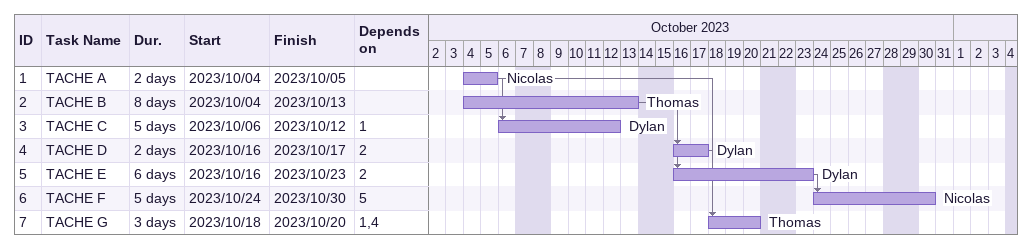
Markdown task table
| ID | Task | Duration | Start | Finish | Predecessors | Resources |
|---|---|---|---|---|---|---|
| 1 | TACHE A | 2d | 2023-10-04 | 2023-10-05 |  | Nicolas |
| 2 | TACHE B | 8d | 2023-10-04 | 2023-10-13 |  | Thomas |
| 3 | TACHE C | 5d | 2023-10-06 | 2023-10-12 | 1 | Dylan |
| 4 | TACHE D | 2d | 2023-10-16 | 2023-10-17 | 2 | Dylan |
| 5 | TACHE E | 6d | 2023-10-16 | 2023-10-23 | 2 | Dylan |
| 6 | TACHE F | 5d | 2023-10-24 | 2023-10-30 | 5 | Nicolas |
| 7 | TACHE G | 3d | 2023-10-18 | 2023-10-20 | 1, 4 | Thomas |
